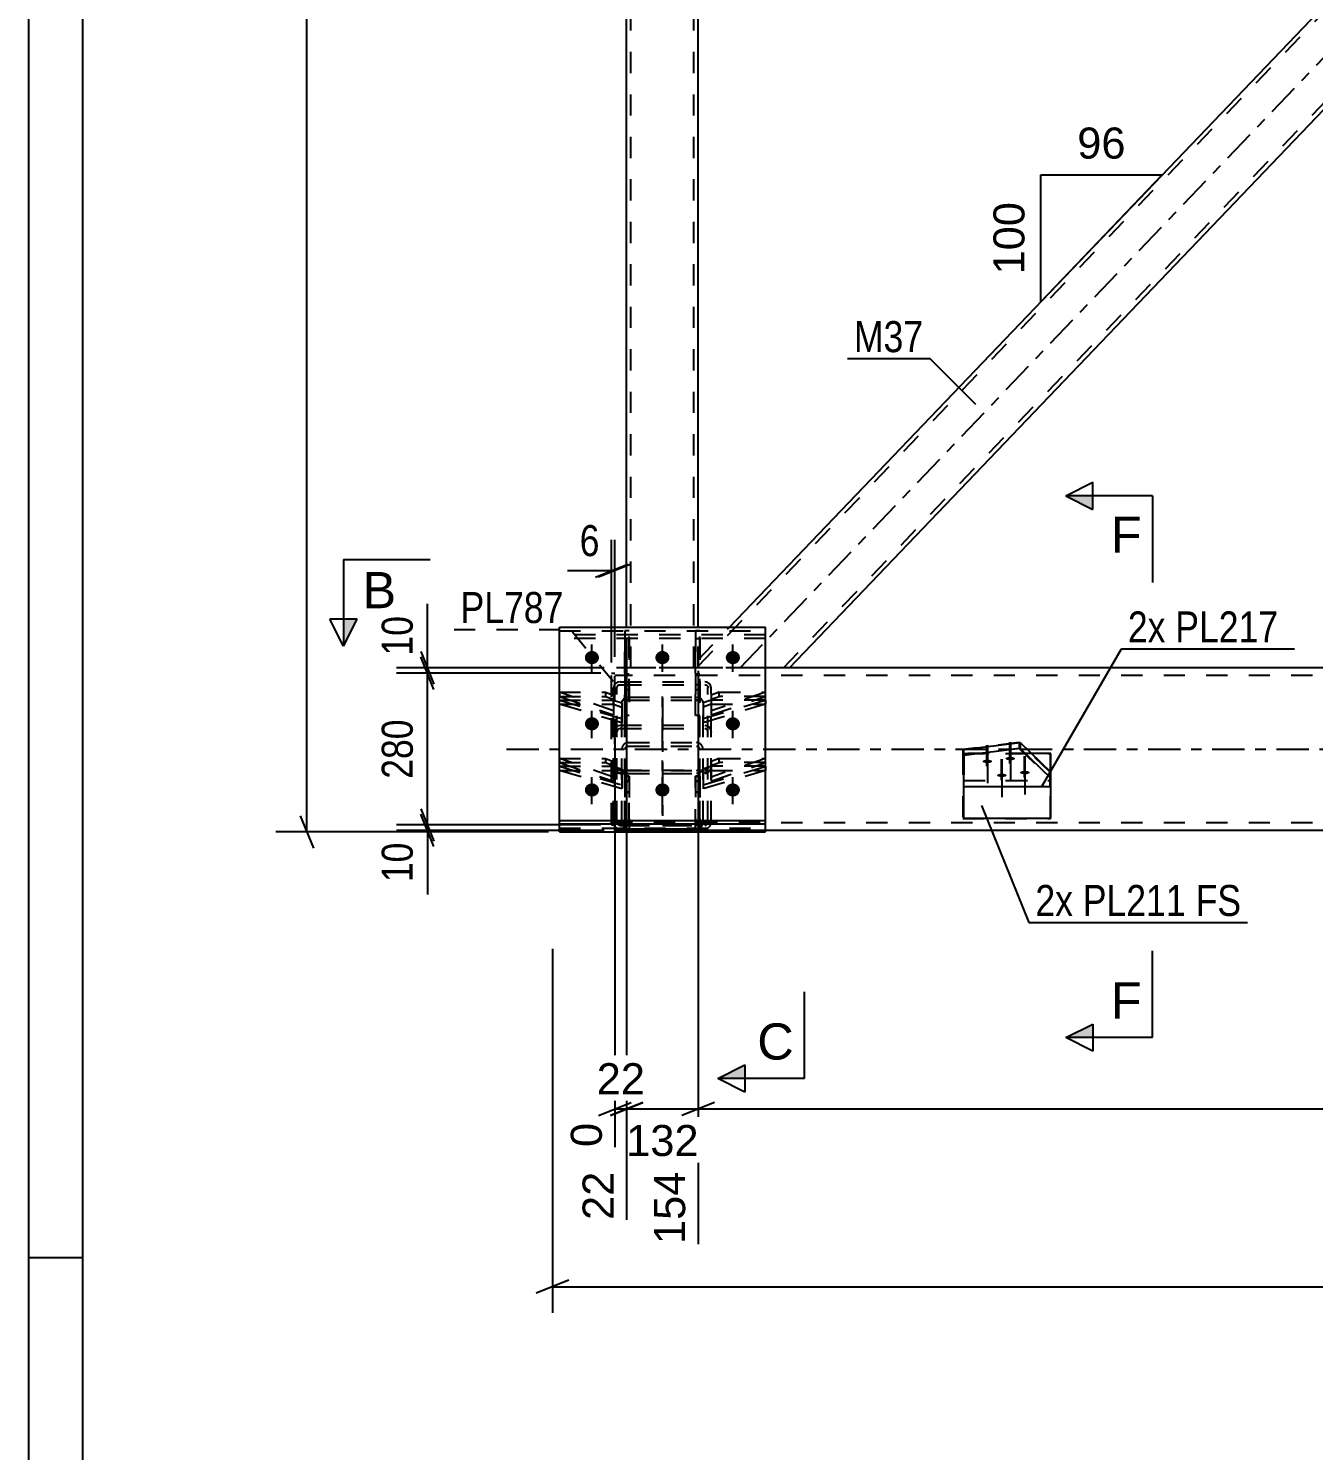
# Model space of a CAD drawing. Header units: millimetres. Extents: x 0 to 841, y 0 to 594.
# Drawn here: x 0 to 118.5, y 131.2 to 262.5 of the extents above; entities that cross this region are included whole.
import ezdxf

# ---------------------------------------------------------------- set-up
doc = ezdxf.new("R2010")
doc.units = ezdxf.units.MM
doc.linetypes.add('DXK_LINE_DOT2', pattern=[3.9198, 1.9599, -1.9599])
doc.linetypes.add('DXK_LINE_DOT3', pattern=[5.9187, 2.979, -0.9799, 0.9799, -0.9799])
doc.styles.add('Arial', font='ARIAL.TTF', dxfattribs={"height": 0.2})
doc.styles.add('Arial Narrow', font='ARIALN.TTF', dxfattribs={"height": 0.2})

# ---------------------------------------------------------------- blocks, each defined once
blk = doc.blocks.new('Unknown-717051872-1130')
at = {"color": 5, "linetype": 'Continuous'}
for p, q in [((0, 594), (0, 0)), ((5, 589), (5, 5)), ((5, 149), (0, 149))]:
    blk.add_line(p, q, dxfattribs=at)
blk = doc.blocks.new('Bolt-717051872-4408 - 4397')
at = {"color": 1, "linetype": 'DXK_LINE_DOT2'}
for p, q in [((88.38, 196.33), (88.38, 192.81)), ((90.5, 196.59), (90.5, 193.06)), ((89.72, 195.04), (89.72, 191.52)), ((91.84, 195.3), (91.84, 191.77))]:
    blk.add_line(p, q, dxfattribs=at)
blk = doc.blocks.new('Bolt-717051872-4409 - 4397')
at = {"linetype": 'Continuous'}
for points in [[(88.46, 194.98), (88.55, 194.98), (88.64, 194.97), (88.72, 194.95), (88.79, 194.93), (88.85, 194.9), (88.88, 194.87), (88.9, 194.84), (88.9, 194.81), (88.88, 194.78), (88.85, 194.75), (88.79, 194.72), (88.72, 194.7), (88.64, 194.69), (88.55, 194.68), (88.46, 194.67), (88.36, 194.68), (88.27, 194.69), (88.19, 194.7), (88.12, 194.72), (88.07, 194.75), (88.03, 194.78), (88.01, 194.81), (88.01, 194.84), (88.03, 194.87), (88.07, 194.9), (88.12, 194.93), (88.19, 194.95), (88.27, 194.97), (88.36, 194.98)], [(90.58, 195.24), (90.67, 195.24), (90.76, 195.23), (90.84, 195.21), (90.91, 195.19), (90.97, 195.16), (91, 195.13), (91.02, 195.1), (91.02, 195.07), (91, 195.04), (90.97, 195.01), (90.91, 194.98), (90.84, 194.96), (90.76, 194.94), (90.67, 194.93), (90.58, 194.93), (90.48, 194.93), (90.39, 194.94), (90.31, 194.96), (90.24, 194.98), (90.19, 195.01), (90.15, 195.04), (90.13, 195.07), (90.13, 195.1), (90.15, 195.13), (90.19, 195.16), (90.24, 195.19), (90.31, 195.21), (90.39, 195.23), (90.48, 195.24)], [(89.79, 193.69), (89.89, 193.69), (89.98, 193.68), (90.06, 193.66), (90.13, 193.64), (90.18, 193.61), (90.22, 193.59), (90.24, 193.55), (90.24, 193.52), (90.22, 193.49), (90.18, 193.46), (90.13, 193.43), (90.06, 193.41), (89.98, 193.4), (89.89, 193.39), (89.79, 193.38), (89.7, 193.39), (89.61, 193.4), (89.53, 193.41), (89.46, 193.43), (89.4, 193.46), (89.37, 193.49), (89.35, 193.52), (89.35, 193.55), (89.37, 193.59), (89.4, 193.61), (89.46, 193.64), (89.53, 193.66), (89.61, 193.68), (89.7, 193.69)], [(91.91, 193.95), (92.01, 193.95), (92.1, 193.94), (92.18, 193.92), (92.25, 193.9), (92.3, 193.87), (92.34, 193.84), (92.36, 193.81), (92.36, 193.78), (92.34, 193.75), (92.3, 193.72), (92.25, 193.69), (92.18, 193.67), (92.1, 193.65), (92.01, 193.64), (91.91, 193.64), (91.82, 193.64), (91.73, 193.65), (91.65, 193.67), (91.58, 193.69), (91.52, 193.72), (91.49, 193.75), (91.47, 193.78), (91.47, 193.81), (91.49, 193.84), (91.52, 193.87), (91.58, 193.9), (91.65, 193.92), (91.73, 193.94), (91.82, 193.95)]]:
    blk.add_hatch(color=1, dxfattribs=at).paths.add_polyline_path(points)
at = {"color": 1, "linetype": 'Continuous'}
for p, q in [((88.46, 196.33), (88.46, 192.81)), ((90.58, 196.59), (90.58, 193.06)), ((89.79, 195.04), (89.79, 191.52)), ((91.91, 195.3), (91.91, 191.77))]:
    blk.add_line(p, q, dxfattribs=at)
blk = doc.blocks.new('Bolt-717051872-4410 - 4397')
at = {"linetype": 'Continuous'}
for points in [[(51.98, 203.79), (51.84, 203.81), (51.72, 203.85), (51.6, 203.91), (51.5, 203.99), (51.42, 204.1), (51.36, 204.21), (51.33, 204.34), (51.33, 204.47), (51.36, 204.59), (51.42, 204.71), (51.5, 204.81), (51.6, 204.9), (51.72, 204.96), (51.84, 205), (51.98, 205.01), (52.11, 205), (52.24, 204.96), (52.36, 204.9), (52.46, 204.81), (52.54, 204.71), (52.6, 204.59), (52.63, 204.47), (52.63, 204.34), (52.6, 204.21), (52.54, 204.1), (52.46, 203.99), (52.36, 203.91), (52.24, 203.85), (52.11, 203.81)], [(58.48, 203.79), (58.34, 203.81), (58.22, 203.85), (58.1, 203.91), (58, 203.99), (57.92, 204.1), (57.86, 204.21), (57.83, 204.34), (57.83, 204.47), (57.86, 204.59), (57.92, 204.71), (58, 204.81), (58.1, 204.9), (58.22, 204.96), (58.34, 205), (58.48, 205.01), (58.61, 205), (58.74, 204.96), (58.86, 204.9), (58.96, 204.81), (59.04, 204.71), (59.1, 204.59), (59.13, 204.47), (59.13, 204.34), (59.1, 204.21), (59.04, 204.1), (58.96, 203.99), (58.86, 203.91), (58.74, 203.85), (58.61, 203.81)], [(64.98, 203.79), (64.84, 203.81), (64.72, 203.85), (64.6, 203.91), (64.5, 203.99), (64.42, 204.1), (64.36, 204.21), (64.33, 204.34), (64.33, 204.47), (64.36, 204.59), (64.42, 204.71), (64.5, 204.81), (64.6, 204.9), (64.72, 204.96), (64.84, 205), (64.98, 205.01), (65.11, 205), (65.24, 204.96), (65.36, 204.9), (65.46, 204.81), (65.54, 204.71), (65.6, 204.59), (65.63, 204.47), (65.63, 204.34), (65.6, 204.21), (65.54, 204.1), (65.46, 203.99), (65.36, 203.91), (65.24, 203.85), (65.11, 203.81)], [(51.98, 197.68), (51.84, 197.7), (51.72, 197.74), (51.6, 197.8), (51.5, 197.89), (51.42, 197.99), (51.36, 198.11), (51.33, 198.23), (51.33, 198.36), (51.36, 198.48), (51.42, 198.6), (51.5, 198.7), (51.6, 198.79), (51.72, 198.85), (51.84, 198.89), (51.98, 198.91), (52.11, 198.89), (52.24, 198.85), (52.36, 198.79), (52.46, 198.7), (52.54, 198.6), (52.6, 198.48), (52.63, 198.36), (52.63, 198.23), (52.6, 198.11), (52.54, 197.99), (52.46, 197.89), (52.36, 197.8), (52.24, 197.74), (52.11, 197.7)], [(64.98, 197.68), (64.84, 197.7), (64.72, 197.74), (64.6, 197.8), (64.5, 197.89), (64.42, 197.99), (64.36, 198.11), (64.33, 198.23), (64.33, 198.36), (64.36, 198.48), (64.42, 198.6), (64.5, 198.7), (64.6, 198.79), (64.72, 198.85), (64.84, 198.89), (64.98, 198.91), (65.11, 198.89), (65.24, 198.85), (65.36, 198.79), (65.46, 198.7), (65.54, 198.6), (65.6, 198.48), (65.63, 198.36), (65.63, 198.23), (65.6, 198.11), (65.54, 197.99), (65.46, 197.89), (65.36, 197.8), (65.24, 197.74), (65.11, 197.7)], [(51.98, 191.58), (51.84, 191.59), (51.72, 191.63), (51.6, 191.69), (51.5, 191.78), (51.42, 191.88), (51.36, 192), (51.33, 192.12), (51.33, 192.25), (51.36, 192.38), (51.42, 192.49), (51.5, 192.6), (51.6, 192.68), (51.72, 192.75), (51.84, 192.78), (51.98, 192.8), (52.11, 192.78), (52.24, 192.75), (52.36, 192.68), (52.46, 192.6), (52.54, 192.49), (52.6, 192.38), (52.63, 192.25), (52.63, 192.12), (52.6, 192), (52.54, 191.88), (52.46, 191.78), (52.36, 191.69), (52.24, 191.63), (52.11, 191.59)], [(58.48, 191.58), (58.34, 191.59), (58.22, 191.63), (58.1, 191.69), (58, 191.78), (57.92, 191.88), (57.86, 192), (57.83, 192.12), (57.83, 192.25), (57.86, 192.38), (57.92, 192.49), (58, 192.6), (58.1, 192.68), (58.22, 192.75), (58.34, 192.78), (58.48, 192.8), (58.61, 192.78), (58.74, 192.75), (58.86, 192.68), (58.96, 192.6), (59.04, 192.49), (59.1, 192.38), (59.13, 192.25), (59.13, 192.12), (59.1, 192), (59.04, 191.88), (58.96, 191.78), (58.86, 191.69), (58.74, 191.63), (58.61, 191.59)], [(64.98, 191.58), (64.84, 191.59), (64.72, 191.63), (64.6, 191.69), (64.5, 191.78), (64.42, 191.88), (64.36, 192), (64.33, 192.12), (64.33, 192.25), (64.36, 192.38), (64.42, 192.49), (64.5, 192.6), (64.6, 192.68), (64.72, 192.75), (64.84, 192.78), (64.98, 192.8), (65.11, 192.78), (65.24, 192.75), (65.36, 192.68), (65.46, 192.6), (65.54, 192.49), (65.6, 192.38), (65.63, 192.25), (65.63, 192.12), (65.6, 192), (65.54, 191.88), (65.46, 191.78), (65.36, 191.69), (65.24, 191.63), (65.11, 191.59)]]:
    blk.add_hatch(color=1, dxfattribs=at).paths.add_polyline_path(points)
at = {"color": 1, "linetype": 'Continuous'}
for p, q in [((51.98, 203.8), (51.98, 205.6)), ((58.48, 203.8), (58.48, 205.6)), ((64.98, 203.8), (64.98, 205.6)), ((51.98, 197.7), (51.98, 199.49)), ((64.98, 197.7), (64.98, 199.49)), ((51.98, 191.59), (51.98, 193.38)), ((58.48, 191.59), (58.48, 193.38)), ((64.98, 191.59), (64.98, 193.38))]:
    blk.add_line(p, q, dxfattribs=at)
blk = doc.blocks.new('Bolt-717051872-4411 - 4397')
at = {"color": 1, "linetype": 'DXK_LINE_DOT2'}
for p, q in [((51.98, 203.09), (51.98, 204.88)), ((58.48, 203.09), (58.48, 204.88)), ((64.98, 203.09), (64.98, 204.88)), ((51.98, 196.98), (51.98, 198.77)), ((64.98, 196.98), (64.98, 198.77)), ((51.98, 190.87), (51.98, 192.67)), ((58.48, 190.87), (58.48, 192.67)), ((64.98, 190.87), (64.98, 192.67))]:
    blk.add_line(p, q, dxfattribs=at)
blk = doc.blocks.new('Part-717051872-4413 - 4397')
at = {"color": 7, "linetype": 'DXK_LINE_DOT2'}
for p, q in [((91.4, 196.57), (86.21, 195.93)), ((91.4, 196.01), (86.21, 195.37)), ((86.21, 195.93), (86.21, 192.5)), ((94.24, 193.83), (91.4, 196.57)), ((91.4, 196.57), (91.4, 196.01)), ((91.4, 196.01), (94.24, 193.27)), ((86.21, 193.06), (94.24, 193.06)), ((94.24, 192.5), (94.24, 193.83)), ((86.21, 192.5), (94.24, 192.5))]:
    blk.add_line(p, q, dxfattribs=at)
blk = doc.blocks.new('Part-717051872-4414 - 4397')
at = {"color": 2, "linetype": 'Continuous'}
for p, q in [((86.29, 195.93), (91.47, 196.57)), ((91.47, 196.01), (86.29, 195.37)), ((86.29, 192.5), (86.29, 195.93)), ((91.47, 196.57), (94.32, 193.83)), ((91.47, 196.57), (91.47, 196.01)), ((91.47, 196.01), (94.32, 193.27)), ((94.32, 192.5), (94.32, 193.83)), ((86.29, 192.5), (94.32, 192.5))]:
    blk.add_line(p, q, dxfattribs=at)
at = {"color": 7, "linetype": 'DXK_LINE_DOT2'}
blk.add_line((86.29, 193.06), (94.32, 193.06), dxfattribs=at)
blk = doc.blocks.new('Part-717051872-4419 - 4397')
at = {"color": 7, "linetype": 'DXK_LINE_DOT2'}
for p, q in [((53.8, 202.96), (54.1, 202.96)), ((53.8, 189.03), (53.8, 202.96)), ((54.1, 188.96), (54.1, 202.96)), ((54.04, 188.96), (54.1, 188.96))]:
    blk.add_line(p, q, dxfattribs=at)
at = {"color": 2, "linetype": 'Continuous'}
for q in [(53.8, 189.03), (54.04, 188.96)]:
    blk.add_line((53.8, 188.96), q, dxfattribs=at)
blk = doc.blocks.new('Part-717051872-4422 - 4397')
at = {"color": 7, "linetype": 'DXK_LINE_DOT2'}
for p, q in [((86.21, 195.55), (86.21, 189.55)), ((86.21, 195.55), (94.24, 195.55)), ((94.24, 195.55), (94.24, 189.55)), ((86.21, 189.55), (94.24, 189.55))]:
    blk.add_line(p, q, dxfattribs=at)
blk = doc.blocks.new('Part-717051872-4425 - 4397')
at = {"color": 7, "linetype": 'DXK_LINE_DOT2'}
for p, q in [((92.54, 195.55), (86.29, 195.55)), ((86.29, 195.55), (86.29, 192.5)), ((94.32, 192.5), (94.32, 193.83))]:
    blk.add_line(p, q, dxfattribs=at)
at = {"color": 2, "linetype": 'Continuous'}
for p, q in [((94.32, 195.55), (92.54, 195.55)), ((94.32, 193.83), (94.32, 195.55)), ((86.29, 189.55), (86.29, 192.5)), ((94.32, 189.55), (94.32, 192.5)), ((94.32, 189.55), (86.29, 189.55))]:
    blk.add_line(p, q, dxfattribs=at)
blk = doc.blocks.new('Part-717051872-4426 - 4397')
at = {"color": 2, "linetype": 'Continuous'}
for p, q in [((48.98, 207.22), (67.98, 207.22)), ((48.98, 189.03), (48.98, 207.22)), ((67.98, 189.37), (67.98, 207.22)), ((48.98, 189.37), (67.98, 189.37)), ((67.98, 189.03), (48.98, 189.03)), ((67.98, 189.03), (67.98, 189.37))]:
    blk.add_line(p, q, dxfattribs=at)
at = {"color": 7, "linetype": 'DXK_LINE_DOT2'}
blk.add_line((48.98, 206.88), (67.98, 206.88), dxfattribs=at)
blk = doc.blocks.new('Part-717051872-4429 - 4397')
at = {"color": 7, "linetype": 'DXK_LINE_DOT2'}
for p, q in [((67.98, 206.5), (48.98, 206.5)), ((48.98, 189.03), (48.98, 206.5)), ((67.98, 206.16), (48.98, 206.16)), ((67.98, 188.46), (67.98, 206.5)), ((48.98, 188.65), (67.98, 188.65))]:
    blk.add_line(p, q, dxfattribs=at)
at = {"color": 2, "linetype": 'Continuous'}
for p, q in [((48.98, 188.31), (48.98, 189.03)), ((48.98, 188.31), (67.98, 188.31)), ((67.98, 188.31), (67.98, 188.46))]:
    blk.add_line(p, q, dxfattribs=at)
blk = doc.blocks.new('Part-717051872-4430 - 4397')
at = {"color": 7, "linetype": 'DXK_LINE_DOT2'}
for p, q in [((54.35, 202.14), (54.16, 202.02)), ((54.58, 202.18), (54.35, 202.14)), ((54.58, 202.18), (62.38, 202.18)), ((62.61, 202.14), (62.38, 202.18)), ((62.8, 202.02), (62.61, 202.14)), ((54.03, 201.83), (53.98, 201.62)), ((53.98, 189.23), (53.98, 201.62)), ((54.16, 202.02), (54.03, 201.83)), ((54.28, 201.62), (54.3, 201.73)), ((54.28, 189.23), (54.28, 201.62)), ((54.3, 201.73), (54.37, 201.82)), ((54.37, 201.82), (54.46, 201.88)), ((54.46, 201.88), (54.58, 201.9)), ((54.58, 201.9), (62.38, 201.9)), ((62.38, 201.9), (62.49, 201.88)), ((62.49, 201.88), (62.59, 201.82)), ((62.59, 201.82), (62.66, 201.73)), ((62.66, 201.73), (62.68, 201.62)), ((62.68, 189.23), (62.68, 201.62)), ((62.93, 201.83), (62.8, 202.02)), ((62.98, 201.62), (62.93, 201.83)), ((62.98, 189.23), (62.98, 201.62)), ((54.35, 198.12), (54.58, 198.17)), ((54.58, 198.17), (62.38, 198.17)), ((62.38, 198.17), (62.61, 198.12)), ((53.98, 197.53), (54.03, 197.78)), ((54.3, 197.66), (54.28, 197.53)), ((54.37, 197.76), (54.3, 197.66)), ((54.46, 197.83), (54.37, 197.76)), ((54.58, 197.85), (54.46, 197.83)), ((54.58, 197.85), (62.38, 197.85)), ((62.49, 197.83), (62.38, 197.85)), ((62.59, 197.76), (62.49, 197.83)), ((62.66, 197.66), (62.59, 197.76)), ((62.68, 197.53), (62.66, 197.66)), ((62.93, 197.78), (62.98, 197.53)), ((53.98, 194.29), (54.03, 194.07)), ((54.3, 194.18), (54.28, 194.29)), ((62.68, 194.29), (62.66, 194.18)), ((62.93, 194.07), (62.98, 194.29)), ((54.03, 194.07), (54.16, 193.89)), ((54.16, 193.89), (54.35, 193.77)), ((54.37, 194.09), (54.3, 194.18)), ((54.35, 193.77), (54.58, 193.72)), ((54.46, 194.03), (54.37, 194.09)), ((54.58, 194.01), (54.46, 194.03)), ((54.58, 194.01), (62.38, 194.01)), ((54.58, 193.72), (62.38, 193.72)), ((62.49, 194.03), (62.38, 194.01)), ((62.38, 193.72), (62.61, 193.77)), ((62.59, 194.09), (62.49, 194.03)), ((62.66, 194.18), (62.59, 194.09)), ((62.61, 193.77), (62.8, 193.89)), ((62.8, 193.89), (62.93, 194.07)), ((54.02, 189.03), (53.98, 189.23)), ((54.28, 189.23), (54.3, 189.11)), ((54.3, 189.11), (54.37, 189.01)), ((54.37, 189.01), (54.46, 188.94)), ((62.49, 188.94), (62.59, 189.01)), ((62.59, 189.01), (62.66, 189.11)), ((62.66, 189.11), (62.68, 189.23)), ((62.98, 189.23), (62.94, 189.03)), ((54.46, 188.94), (54.58, 188.91)), ((54.58, 188.91), (62.38, 188.91)), ((62.38, 188.91), (62.49, 188.94))]:
    blk.add_line(p, q, dxfattribs=at)
at = {"color": 7, "linetype": 'DXK_LINE_DOT3'}
blk.add_line((58.48, 189.96), (58.48, 201.37), dxfattribs=at)
at = {"color": 2, "linetype": 'Continuous'}
for p, q in [((54.03, 188.99), (54.02, 189.03)), ((62.94, 189.03), (62.93, 188.99)), ((54.58, 188.59), (54.35, 188.64)), ((54.58, 188.59), (62.38, 188.59)), ((62.61, 188.64), (62.38, 188.59))]:
    blk.add_line(p, q, dxfattribs=at)
at = {"color": 7, "linetype": 'DXK_LINE_DOT2'}
for centre, start, end in [((54.61, 197.56), 114.32, 159.2417), ((62.35, 197.56), 20.7583, 65.68)]:
    blk.add_arc(centre, 0.621, start, end, dxfattribs=at)
at = {"color": 2, "linetype": 'Continuous'}
for centre, start, end in [((54.61, 189.21), 200.7583, 245.68), ((62.35, 189.21), 294.32, 339.2417)]:
    blk.add_arc(centre, 0.621, start, end, dxfattribs=at)
blk = doc.blocks.new('Part-717051872-4450 - 4397')
at = {"color": 7, "linetype": 'DXK_LINE_DOT2'}
for p, q in [((54.73, 200.19), (54.78, 200.41)), ((54.73, 189.22), (54.73, 200.19)), ((54.78, 200.41), (54.91, 200.59)), ((54.91, 200.59), (55.1, 200.72)), ((55.05, 200.3), (55.03, 200.19)), ((55.03, 189.22), (55.03, 200.19)), ((55.12, 200.39), (55.05, 200.3)), ((55.1, 200.72), (55.33, 200.76)), ((55.21, 200.46), (55.12, 200.39)), ((55.33, 200.48), (55.21, 200.46)), ((55.33, 200.76), (61.63, 200.76)), ((55.33, 200.48), (61.63, 200.48)), ((61.63, 200.76), (61.86, 200.72)), ((61.74, 200.46), (61.63, 200.48)), ((61.84, 200.39), (61.74, 200.46)), ((61.91, 200.3), (61.84, 200.39)), ((61.86, 200.72), (62.05, 200.59)), ((61.93, 200.19), (61.91, 200.3)), ((61.93, 189.22), (61.93, 200.19)), ((62.05, 200.59), (62.18, 200.41)), ((62.18, 200.41), (62.23, 200.19)), ((62.23, 189.22), (62.23, 200.19)), ((54.78, 196.17), (54.73, 195.92)), ((55.03, 195.92), (55.05, 196.05)), ((55.05, 196.05), (55.12, 196.15)), ((55.33, 196.56), (55.1, 196.51)), ((55.12, 196.15), (55.21, 196.22)), ((55.21, 196.22), (55.33, 196.24)), ((55.33, 196.56), (61.63, 196.56)), ((55.33, 196.24), (61.63, 196.24)), ((61.86, 196.51), (61.63, 196.56)), ((61.63, 196.24), (61.74, 196.22)), ((61.74, 196.22), (61.84, 196.15)), ((61.84, 196.15), (61.91, 196.05)), ((61.91, 196.05), (61.93, 195.92)), ((62.23, 195.92), (62.18, 196.17)), ((54.78, 194.06), (54.73, 194.27)), ((55.03, 194.27), (55.05, 194.17)), ((61.91, 194.17), (61.93, 194.27)), ((62.23, 194.27), (62.18, 194.06)), ((54.91, 193.88), (54.78, 194.06)), ((55.1, 193.75), (54.91, 193.88)), ((55.05, 194.17), (55.12, 194.08)), ((55.33, 193.71), (55.1, 193.75)), ((55.12, 194.08), (55.21, 194.01)), ((55.21, 194.01), (55.33, 193.99)), ((55.33, 193.99), (61.63, 193.99)), ((55.33, 193.71), (61.63, 193.71)), ((61.63, 193.99), (61.74, 194.01)), ((61.86, 193.75), (61.63, 193.71)), ((61.74, 194.01), (61.84, 194.08)), ((61.84, 194.08), (61.91, 194.17)), ((62.05, 193.88), (61.86, 193.75)), ((62.18, 194.06), (62.05, 193.88)), ((54.73, 189.22), (54.78, 188.97)), ((55.05, 189.1), (55.03, 189.22)), ((55.12, 188.99), (55.05, 189.1)), ((55.21, 188.92), (55.12, 188.99)), ((61.84, 188.99), (61.74, 188.92)), ((61.91, 189.1), (61.84, 188.99)), ((61.93, 189.22), (61.91, 189.1)), ((62.18, 188.97), (62.23, 189.22)), ((55.1, 188.63), (55.33, 188.58)), ((55.33, 188.9), (55.21, 188.92)), ((55.33, 188.9), (61.63, 188.9)), ((55.33, 188.58), (61.63, 188.58)), ((61.74, 188.92), (61.63, 188.9)), ((61.63, 188.58), (61.86, 188.63))]:
    blk.add_line(p, q, dxfattribs=at)
at = {"color": 7, "linetype": 'DXK_LINE_DOT3'}
blk.add_line((58.48, 200.65), (58.48, 189.15), dxfattribs=at)
at = {"color": 7, "linetype": 'DXK_LINE_DOT2'}
for centre, start, end in [((55.36, 195.95), 114.32, 159.2417), ((61.6, 195.95), 20.7583, 65.68), ((55.36, 189.19), 200.7583, 245.68), ((61.6, 189.19), 294.32, 339.2417)]:
    blk.add_arc(centre, 0.621, start, end, dxfattribs=at)
blk = doc.blocks.new('Part-717051872-4451 - 4397')
at = {"color": 7, "linetype": 'DXK_LINE_DOT2'}
for p, q in [((54.1, 188.57), (54.1, 203.46)), ((67.98, 203.46), (54.1, 203.46)), ((224.28, 202.76), (54.1, 202.76)), ((224.28, 189.16), (54.1, 189.16))]:
    blk.add_line(p, q, dxfattribs=at)
at = {"color": 2, "linetype": 'Continuous'}
for p, q in [((224.28, 203.46), (67.98, 203.46)), ((54.1, 188.46), (54.1, 188.86)), ((224.28, 188.46), (54.1, 188.46))]:
    blk.add_line(p, q, dxfattribs=at)
at = {"color": 7, "linetype": 'DXK_LINE_DOT3'}
blk.add_line((44.1, 195.96), (224.28, 195.96), dxfattribs=at)
blk = doc.blocks.new('Part-717051872-4453 - 4397')
at = {"color": 7, "linetype": 'DXK_LINE_DOT2'}
for p, q in [((48.98, 193.99), (48.98, 194.37)), ((48.98, 194.37), (54.73, 192.66)), ((48.98, 194.37), (53.98, 194.37)), ((53.98, 193.99), (53.98, 194.37)), ((53.98, 194.37), (54.73, 194.11)), ((54.73, 192.28), (48.98, 193.99)), ((48.98, 193.99), (53.98, 193.99)), ((53.98, 193.99), (54.73, 193.74)), ((54.73, 194.11), (54.73, 192.28))]:
    blk.add_line(p, q, dxfattribs=at)
blk = doc.blocks.new('Part-717051872-4454 - 4397')
at = {"color": 7, "linetype": 'DXK_LINE_DOT2'}
for p, q in [((53.98, 199.49), (48.98, 201.2)), ((48.98, 201.2), (53.23, 201.2)), ((48.98, 201.2), (48.98, 200.82)), ((48.98, 200.82), (53.98, 199.11)), ((48.98, 200.82), (53.23, 200.82)), ((53.23, 201.2), (53.98, 200.94)), ((53.23, 201.2), (53.23, 200.82)), ((53.23, 200.82), (53.98, 200.56)), ((53.98, 200.94), (53.98, 199.11))]:
    blk.add_line(p, q, dxfattribs=at)
blk = doc.blocks.new('Part-717051872-4455 - 4397')
at = {"color": 7, "linetype": 'DXK_LINE_DOT2'}
for p, q in [((63.73, 201.2), (62.98, 200.94)), ((67.98, 201.2), (62.98, 199.49)), ((62.98, 200.94), (62.98, 199.11)), ((62.98, 200.56), (63.73, 200.82)), ((62.98, 199.11), (67.98, 200.82)), ((63.73, 200.82), (63.73, 201.2)), ((63.73, 201.2), (67.98, 201.2)), ((67.98, 200.82), (63.73, 200.82)), ((67.98, 200.82), (67.98, 201.2))]:
    blk.add_line(p, q, dxfattribs=at)
blk = doc.blocks.new('Part-717051872-4456 - 4397')
at = {"color": 7, "linetype": 'DXK_LINE_DOT2'}
for p, q in [((55.03, 199.05), (55.03, 206.16)), ((55.43, 206.16), (55.03, 206.16)), ((55.43, 206.16), (55.43, 199.05)), ((55.03, 201.46), (55.43, 201.46)), ((55.03, 200.5), (55.43, 200.5)), ((55.43, 199.05), (55.03, 199.05))]:
    blk.add_line(p, q, dxfattribs=at)
blk = doc.blocks.new('Part-717051872-4457 - 4397')
at = {"color": 7, "linetype": 'DXK_LINE_DOT2'}
for p, q in [((61.53, 199.05), (61.53, 206.16)), ((61.53, 206.16), (61.93, 206.16)), ((61.93, 206.16), (61.93, 199.05)), ((61.53, 201.46), (61.93, 201.46)), ((61.53, 200.5), (61.93, 200.5)), ((61.93, 199.05), (61.53, 199.05))]:
    blk.add_line(p, q, dxfattribs=at)
blk = doc.blocks.new('Part-717051872-4458 - 4397')
at = {"color": 7, "linetype": 'DXK_LINE_DOT2'}
for p, q in [((55.03, 188.46), (55.03, 193.45)), ((55.03, 193.45), (55.43, 193.45)), ((55.03, 193.01), (55.43, 193.01)), ((55.43, 193.45), (55.43, 188.46)), ((55.03, 192), (55.43, 192))]:
    blk.add_line(p, q, dxfattribs=at)
at = {"color": 2, "linetype": 'Continuous'}
for p, q in [((55.03, 188.31), (55.03, 188.46)), ((55.03, 188.31), (55.43, 188.31)), ((55.43, 188.31), (55.43, 188.46))]:
    blk.add_line(p, q, dxfattribs=at)
blk = doc.blocks.new('Part-717051872-4459 - 4397')
at = {"color": 7, "linetype": 'DXK_LINE_DOT2'}
for p, q in [((61.53, 188.46), (61.53, 193.45)), ((61.53, 193.45), (61.93, 193.45)), ((61.53, 193.01), (61.93, 193.01)), ((61.93, 193.45), (61.93, 188.46)), ((61.53, 192), (61.93, 192))]:
    blk.add_line(p, q, dxfattribs=at)
at = {"color": 2, "linetype": 'Continuous'}
for p, q in [((61.53, 188.31), (61.53, 188.46)), ((61.53, 188.31), (61.93, 188.31)), ((61.93, 188.31), (61.93, 188.46))]:
    blk.add_line(p, q, dxfattribs=at)
blk = doc.blocks.new('Part-717051872-4468 - 4397')
at = {"color": 7, "linetype": 'DXK_LINE_DOT2'}
for p, q in [((62.98, 194.37), (62.23, 194.11)), ((62.23, 192.66), (67.98, 194.37)), ((67.98, 194.37), (62.98, 194.37)), ((62.98, 194.37), (62.98, 193.99)), ((67.98, 194.37), (67.98, 193.99)), ((62.23, 194.11), (62.23, 192.28)), ((62.98, 193.99), (62.23, 193.74)), ((67.98, 193.99), (62.23, 192.28)), ((62.98, 193.99), (67.98, 193.99))]:
    blk.add_line(p, q, dxfattribs=at)
blk = doc.blocks.new('Part-717051872-4538 - 4397')
at = {"color": 7, "linetype": 'DXK_LINE_DOT2'}
for p, q in [((61.78, 203.61), (199.8, 347.96)), ((69.66, 203.46), (207.68, 347.81)), ((61.78, 204.19), (64.68, 207.22)), ((61.78, 203.85), (61.77, 203.46)), ((70.22, 203.46), (61.77, 203.46)), ((61.78, 204.19), (61.78, 203.85)), ((61.78, 203.46), (61.78, 203.61))]:
    blk.add_line(p, q, dxfattribs=at)
at = {"color": 7, "linetype": 'DXK_LINE_DOT3'}
blk.add_line((65.65, 203.46), (203.81, 347.96), dxfattribs=at)
at = {"color": 2, "linetype": 'Continuous'}
for p, q in [((64.68, 207.22), (130.16, 275.71)), ((70.22, 203.46), (134.73, 270.94))]:
    blk.add_line(p, q, dxfattribs=at)
blk = doc.blocks.new('Part-717051872-4545 - 4397')
at = {"color": 7, "linetype": 'DXK_LINE_DOT2'}
for p, q in [((61.93, 193.47), (61.53, 193.47)), ((61.53, 193.47), (61.53, 189.03)), ((61.53, 193.02), (61.93, 193.02)), ((61.93, 189.03), (61.93, 193.47)), ((61.53, 192.01), (61.93, 192.01))]:
    blk.add_line(p, q, dxfattribs=at)
at = {"color": 2, "linetype": 'Continuous'}
blk.add_line((61.93, 189.03), (61.53, 189.03), dxfattribs=at)
blk = doc.blocks.new('Part-717051872-4546 - 4397')
at = {"color": 7, "linetype": 'DXK_LINE_DOT2'}
for p, q in [((55.43, 193.47), (55.03, 193.47)), ((55.03, 193.47), (55.03, 189.03)), ((55.03, 193.02), (55.43, 193.02)), ((55.43, 189.03), (55.43, 193.47)), ((55.03, 192.01), (55.43, 192.01))]:
    blk.add_line(p, q, dxfattribs=at)
at = {"color": 2, "linetype": 'Continuous'}
blk.add_line((55.43, 189.03), (55.03, 189.03), dxfattribs=at)
blk = doc.blocks.new('Part-717051872-4547 - 4397')
at = {"color": 7, "linetype": 'DXK_LINE_DOT2'}
for p, q in [((61.53, 206.88), (61.53, 200.47)), ((61.93, 206.88), (61.53, 206.88)), ((61.93, 200.47), (61.93, 206.88)), ((61.53, 202.89), (61.93, 202.89)), ((61.53, 201.93), (61.93, 201.93)), ((61.53, 200.47), (61.93, 200.47))]:
    blk.add_line(p, q, dxfattribs=at)
blk = doc.blocks.new('Part-717051872-4548 - 4397')
at = {"color": 7, "linetype": 'DXK_LINE_DOT2'}
for p, q in [((55.03, 206.88), (55.03, 200.47)), ((55.43, 206.88), (55.03, 206.88)), ((55.43, 200.47), (55.43, 206.88)), ((55.03, 202.89), (55.43, 202.89)), ((55.03, 201.93), (55.43, 201.93)), ((55.03, 200.47), (55.43, 200.47))]:
    blk.add_line(p, q, dxfattribs=at)
blk = doc.blocks.new('Part-717051872-4549 - 4397')
at = {"color": 7, "linetype": 'DXK_LINE_DOT2'}
for p, q in [((62.98, 200.48), (62.23, 200.22)), ((62.23, 198.77), (67.98, 200.48)), ((62.23, 200.22), (62.23, 198.39)), ((62.98, 200.1), (62.23, 199.84)), ((67.98, 200.1), (62.23, 198.39)), ((67.98, 200.48), (62.98, 200.48)), ((62.98, 200.48), (62.98, 200.1)), ((62.98, 200.1), (67.98, 200.1)), ((67.98, 200.48), (67.98, 200.1))]:
    blk.add_line(p, q, dxfattribs=at)
blk = doc.blocks.new('Part-717051872-4550 - 4397')
at = {"color": 7, "linetype": 'DXK_LINE_DOT2'}
for p, q in [((48.98, 200.1), (48.98, 200.48)), ((48.98, 200.48), (54.73, 198.77)), ((48.98, 200.48), (53.98, 200.48)), ((54.73, 198.39), (48.98, 200.1)), ((48.98, 200.1), (53.98, 200.1)), ((53.98, 200.1), (53.98, 200.48)), ((53.98, 200.48), (54.73, 200.22)), ((53.98, 200.1), (54.73, 199.84)), ((54.73, 200.22), (54.73, 198.39))]:
    blk.add_line(p, q, dxfattribs=at)
blk = doc.blocks.new('Part-717051872-4551 - 4397')
at = {"color": 7, "linetype": 'DXK_LINE_DOT2'}
for p, q in [((53.98, 193.38), (48.98, 195.09)), ((48.98, 195.09), (53.23, 195.09)), ((48.98, 195.09), (48.98, 194.71)), ((48.98, 194.71), (53.98, 193)), ((48.98, 194.71), (53.23, 194.71)), ((53.23, 195.09), (53.98, 194.83)), ((53.23, 195.09), (53.23, 194.71)), ((53.23, 194.71), (53.98, 194.45)), ((53.98, 194.83), (53.98, 193))]:
    blk.add_line(p, q, dxfattribs=at)
blk = doc.blocks.new('Part-717051872-4552 - 4397')
at = {"color": 7, "linetype": 'DXK_LINE_DOT2'}
for p, q in [((63.73, 195.09), (62.98, 194.83)), ((67.98, 195.09), (62.98, 193.38)), ((62.98, 194.83), (62.98, 193)), ((62.98, 194.45), (63.73, 194.71)), ((62.98, 193), (67.98, 194.71)), ((63.73, 194.71), (63.73, 195.09)), ((63.73, 195.09), (67.98, 195.09)), ((67.98, 194.71), (63.73, 194.71)), ((67.98, 194.71), (67.98, 195.09))]:
    blk.add_line(p, q, dxfattribs=at)
blk = doc.blocks.new('Part-717051872-4570 - 4397')
at = {"color": 2, "linetype": 'Continuous'}
for p, q in [((55.18, 207.22), (55.18, 347.96)), ((61.78, 207.22), (61.78, 347.23))]:
    blk.add_line(p, q, dxfattribs=at)
at = {"color": 7, "linetype": 'DXK_LINE_DOT2'}
for p, q in [((61.78, 347.96), (55.18, 347.96)), ((55.58, 203.46), (55.58, 347.96)), ((61.38, 203.46), (61.38, 347.96)), ((61.78, 347.23), (61.78, 347.96)), ((55.18, 203.46), (55.18, 207.22)), ((61.78, 203.46), (61.78, 207.22)), ((61.78, 203.46), (55.18, 203.46))]:
    blk.add_line(p, q, dxfattribs=at)
blk = doc.blocks.new('StraightDimension-717051872-4609 - 4397')
at = {"color": 7, "linetype": 'Continuous'}
for p, q in [((36.2, 190.46), (37.4, 187.46)), ((37.4, 186.96), (36.2, 189.96)), ((52.8, 188.96), (33.95, 188.96)), ((53.1, 188.46), (33.95, 188.46)), ((36.8, 188.46), (36.8, 188.96)), ((36.8, 188.46), (36.8, 182.55)), ((36.8, 188.46), (36.8, 182.55))]:
    blk.add_line(p, q, dxfattribs=at)
at = {"color": 0}
blk.add_wipeout([(36.05, 187.94), (31.85, 187.94), (31.85, 183.08), (36.05, 183.08)], dxfattribs=at)
at = {"color": 3, "style": 'Arial Narrow'}
blk.add_text('10', height=2.863, rotation=90.0002, dxfattribs=at).set_placement((35.45, 183.68))
blk = doc.blocks.new('StraightDimension-717051872-4619 - 4397')
at = {"color": 7, "linetype": 'Continuous'}
for p, q in [((37.4, 201.46), (36.2, 204.46)), ((52.8, 202.96), (33.95, 202.96)), ((36.8, 188.96), (36.8, 202.96)), ((36.2, 190.46), (37.4, 187.46)), ((52.8, 188.96), (33.95, 188.96))]:
    blk.add_line(p, q, dxfattribs=at)
at = {"color": 0}
blk.add_wipeout([(36.05, 199.3), (31.85, 199.3), (31.85, 192.62), (36.05, 192.62)], dxfattribs=at)
at = {"color": 3, "style": 'Arial Narrow'}
blk.add_text('280', height=2.863, rotation=90.0002, dxfattribs=at).set_placement((35.45, 193.22))
blk = doc.blocks.new('StraightDimension-717051872-4629 - 4397')
at = {"color": 7, "linetype": 'Continuous'}
for p, q in [((36.8, 203.46), (36.8, 209.37)), ((36.8, 203.46), (36.8, 209.37)), ((36.2, 204.96), (37.4, 201.96)), ((53.1, 203.46), (33.95, 203.46)), ((37.4, 201.46), (36.2, 204.46)), ((36.8, 202.96), (36.8, 203.46)), ((52.8, 202.96), (33.95, 202.96))]:
    blk.add_line(p, q, dxfattribs=at)
at = {"color": 0}
blk.add_wipeout([(36.05, 208.84), (31.85, 208.84), (31.85, 203.99), (36.05, 203.99)], dxfattribs=at)
at = {"color": 3, "style": 'Arial Narrow'}
blk.add_text('10', height=2.863, rotation=90.0002, dxfattribs=at).set_placement((35.45, 204.59))
blk = doc.blocks.new('StraightDimension-717051872-4696 - 4397')
at = {"color": 7, "linetype": 'Continuous'}
for p, q in [((53.8, 203.96), (53.8, 215.27)), ((54.1, 204.46), (54.1, 215.27)), ((52.3, 211.82), (55.3, 213.02)), ((55.6, 213.02), (52.6, 211.82)), ((53.8, 212.42), (49.73, 212.42)), ((53.8, 212.42), (49.73, 212.42)), ((53.8, 212.42), (54.1, 212.42))]:
    blk.add_line(p, q, dxfattribs=at)
at = {"color": 0}
blk.add_wipeout([(53.28, 213.17), (53.28, 217.37), (50.25, 217.37), (50.25, 213.17)], dxfattribs=at)
at = {"color": 3, "style": 'Arial Narrow'}
blk.add_text('6', height=2.86, dxfattribs=at).set_placement((50.85, 213.77))
blk = doc.blocks.new('StraightDimension-717051872-4761 - 4397')
at = {"color": 7, "linetype": 'Continuous'}
for p, q in [((26.28, 393.69), (25.08, 396.69)), ((57.48, 395.19), (22.83, 395.19)), ((25.68, 188.31), (25.68, 395.19)), ((25.08, 189.81), (26.28, 186.81)), ((47.98, 188.31), (22.83, 188.31))]:
    blk.add_line(p, q, dxfattribs=at)
at = {"color": 0}
blk.add_wipeout([(24.93, 296.8), (20.73, 296.8), (20.73, 286.7), (24.93, 286.7)], dxfattribs=at)
at = {"color": 3, "style": 'Arial'}
blk.add_text('4138', height=2.865, rotation=90.0002, dxfattribs=at).set_placement((24.33, 287.3))
blk = doc.blocks.new('AngleDimension-717051872-4785 - 4397')
at = {"color": 7, "linetype": 'Continuous'}
for p, q in [((93.38, 248.95), (104.57, 248.95)), ((93.38, 237.24), (104.57, 248.95)), ((93.38, 237.24), (93.38, 248.95)), ((100.67, 244.87), (104.57, 248.95))]:
    blk.add_line(p, q, dxfattribs=at)
at = {"color": 0}
for points in [[(101.8, 249.85), (101.8, 254.05), (96.15, 254.05), (96.15, 249.85)], [(92.48, 247.03), (88.28, 247.03), (88.28, 239.16), (92.48, 239.16)]]:
    blk.add_wipeout(points, dxfattribs=at)
at = {"color": 3, "style": 'Arial'}
blk.add_text('96', height=2.865, dxfattribs=at).set_placement((96.75, 250.45))
blk.add_text('100', height=2.865, rotation=90.0002, dxfattribs=at).set_placement((91.88, 239.76))
blk = doc.blocks.new('StraightDimension-717051872-4996 - 4397')
at = {"color": 7, "linetype": 'Continuous'}
for p, q in [((48.35, 177.54), (48.35, 143.95)), ((49.85, 146.95), (46.85, 145.75)), ((48.35, 146.35), (241.63, 146.35))]:
    blk.add_line(p, q, dxfattribs=at)
blk = doc.blocks.new('StraightDimension-717051872-14175 - 4397')
at = {"color": 7, "linetype": 'Continuous'}
for p, q in [((61.78, 203.19), (61.78, 150.29)), ((63.28, 163.36), (60.28, 162.16)), ((61.78, 162.76), (199.24, 162.76))]:
    blk.add_line(p, q, dxfattribs=at)
blk = doc.blocks.new('StraightDimension-717051872-14176 - 4397')
at = {"color": 7, "linetype": 'Continuous'}
for p, q in [((55.18, 206.22), (55.18, 152.51)), ((61.78, 203.19), (61.78, 150.29)), ((53.68, 162.16), (56.68, 163.36)), ((55.18, 162.76), (61.78, 162.76)), ((63.28, 163.36), (60.28, 162.16))]:
    blk.add_line(p, q, dxfattribs=at)
at = {"color": 0}
blk.add_wipeout([(62.41, 157.81), (62.41, 162.01), (54.54, 162.01), (54.54, 157.81)], dxfattribs=at)
at = {"color": 3, "style": 'Arial'}
blk.add_text('132', height=2.865, dxfattribs=at).set_placement((55.14, 158.41))
at = {"color": 0, "linetype": 'Continuous'}
blk.add_wipeout([(61.18, 157.56), (56.98, 157.56), (56.98, 149.69), (61.18, 149.69)], dxfattribs=at)
at = {"color": 3, "linetype": 'Continuous', "style": 'Arial'}
blk.add_text('154', height=2.865, rotation=90.0002, dxfattribs=at).set_placement((60.58, 150.29))
blk = doc.blocks.new('StraightDimension-717051872-14177 - 4397')
at = {"color": 7, "linetype": 'Continuous'}
for p, q in [((55.18, 206.22), (55.18, 152.51)), ((54.1, 196.98), (54.1, 159.24)), ((52.6, 162.16), (55.6, 163.36)), ((56.68, 163.36), (53.68, 162.16)), ((54.1, 162.76), (55.18, 162.76))]:
    blk.add_line(p, q, dxfattribs=at)
at = {"color": 0}
blk.add_wipeout([(57.47, 163.51), (57.47, 167.71), (51.82, 167.71), (51.82, 163.51)], dxfattribs=at)
at = {"color": 0, "linetype": 'Continuous'}
for points in [[(53.5, 162.06), (49.3, 162.06), (49.3, 158.64), (53.5, 158.64)], [(54.58, 157.56), (50.38, 157.56), (50.38, 151.91), (54.58, 151.91)]]:
    blk.add_wipeout(points, dxfattribs=at)
at = {"color": 3, "style": 'Arial'}
blk.add_text('22', height=2.865, dxfattribs=at).set_placement((52.42, 164.11))
at = {"color": 3, "linetype": 'Continuous', "style": 'Arial'}
for s, height, p in [('0', 2.87, (52.9, 159.24)), ('22', 2.865, (53.98, 152.51))]:
    blk.add_text(s, height=height, rotation=90.0002, dxfattribs=at).set_placement(p)
blk = doc.blocks.new('Mark-717051872-4415 - 4397')
at = {"color": 0}
blk.add_wipeout([(49.37, 207.59), (49.37, 210.59), (39.86, 210.59), (39.86, 207.59)], dxfattribs=at)
blk.add_wipeout([(49.37, 207.59), (49.37, 210.59), (39.86, 210.59), (39.86, 207.59)], dxfattribs=at)
at = {"color": 30, "linetype": 'DXK_LINE_DOT2'}
for p in [(39.26, 206.99), (53.93, 202.21)]:
    blk.add_line(p, (49.97, 206.99), dxfattribs=at)
at = {"color": 3, "style": 'Arial Narrow'}
blk.add_text('PL787', height=2.863, dxfattribs=at).set_placement((39.86, 207.59))
blk = doc.blocks.new('MarkSet-717051872-13836 - 4397')
at = {"color": 0}
for points in [[(96.36, 180.56), (96.36, 183.56), (92.89, 183.56), (92.89, 180.56)], [(106.77, 180.56), (106.77, 183.56), (97.26, 183.56), (97.26, 180.56)], [(111.86, 180.56), (111.86, 183.56), (107.67, 183.56), (107.67, 180.56)]]:
    blk.add_wipeout(points, dxfattribs=at)
for points in [[(96.36, 180.56), (96.36, 183.56), (92.89, 183.56), (92.89, 180.56)], [(106.77, 180.56), (106.77, 183.56), (97.26, 183.56), (97.26, 180.56)], [(111.86, 180.56), (111.86, 183.56), (107.67, 183.56), (107.67, 180.56)]]:
    blk.add_wipeout(points, dxfattribs=at)
at = {"color": 30, "linetype": 'Continuous'}
for p, q in [((87.91, 190.76), (92.29, 179.96)), ((92.29, 179.96), (112.46, 179.96))]:
    blk.add_line(p, q, dxfattribs=at)
at = {"color": 3, "style": 'Arial Narrow'}
for s, p in [('2x', (92.89, 180.56)), ('PL211', (97.26, 180.56)), ('FS', (107.67, 180.56))]:
    blk.add_text(s, height=2.863, dxfattribs=at).set_placement(p)
blk = doc.blocks.new('Mark-717051872-4534 - 4397')
at = {"color": 0}
blk.add_wipeout([(82.54, 232.59), (82.54, 235.59), (76.15, 235.59), (76.15, 232.59)], dxfattribs=at)
blk.add_wipeout([(82.54, 232.59), (82.54, 235.59), (76.15, 235.59), (76.15, 232.59)], dxfattribs=at)
at = {"color": 30, "linetype": 'Continuous'}
for p in [(75.55, 231.99), (87.39, 227.75)]:
    blk.add_line(p, (83.14, 231.99), dxfattribs=at)
at = {"color": 3, "style": 'Arial Narrow'}
blk.add_text('M37', height=2.863, dxfattribs=at).set_placement((76.15, 232.59))
blk = doc.blocks.new('SectionMark-717051872-5002 - 4397')
at = {"linetype": 'Continuous'}
for points in [[(98.19, 219.33), (98.19, 218.08), (95.69, 219.33)], [(98.19, 170.59), (98.19, 169.34), (95.69, 169.34)]]:
    blk.add_hatch(color=6, dxfattribs=at).paths.add_polyline_path(points)
at = {"color": 6, "linetype": 'Continuous'}
for p, q in [((95.69, 219.33), (98.19, 220.58)), ((98.19, 218.08), (98.19, 220.58)), ((103.69, 219.33), (95.69, 219.33)), ((95.69, 219.33), (98.19, 218.08)), ((103.69, 219.33), (103.69, 211.33)), ((103.69, 169.34), (103.69, 177.34)), ((95.69, 169.34), (98.19, 170.59)), ((103.69, 169.34), (95.69, 169.34)), ((98.19, 168.09), (95.69, 169.34)), ((98.19, 170.59), (98.19, 168.09))]:
    blk.add_line(p, q, dxfattribs=at)
at = {"color": 0, "linetype": 'Continuous'}
for points in [[(102.69, 214.08), (102.69, 217.58), (99.84, 217.58), (99.84, 214.08)], [(102.69, 171.09), (102.69, 174.59), (99.84, 174.59), (99.84, 171.09)]]:
    blk.add_wipeout(points, dxfattribs=at)
at = {"color": 3, "linetype": 'Continuous', "style": 'Arial'}
for p in [(99.84, 214.08), (99.84, 171.09)]:
    blk.add_text('F', height=3.34, dxfattribs=at).set_placement(p)
blk = doc.blocks.new('SectionMark-717051872-5010 - 4397')
at = {"linetype": 'Continuous'}
for points in [[(66.1, 400.92), (66.1, 399.67), (63.6, 400.92)], [(66.1, 166.81), (66.1, 165.56), (63.6, 165.56)]]:
    blk.add_hatch(color=6, dxfattribs=at).paths.add_polyline_path(points)
at = {"color": 6, "linetype": 'Continuous'}
for p, q in [((63.6, 400.92), (66.1, 402.17)), ((66.1, 399.67), (66.1, 402.17)), ((71.6, 400.92), (63.6, 400.92)), ((63.6, 400.92), (66.1, 399.67)), ((71.6, 400.92), (71.6, 392.92)), ((71.6, 165.56), (71.6, 173.56)), ((63.6, 165.56), (66.1, 166.81)), ((66.1, 166.81), (66.1, 164.31)), ((71.6, 165.56), (63.6, 165.56)), ((66.1, 164.31), (63.6, 165.56))]:
    blk.add_line(p, q, dxfattribs=at)
at = {"color": 0, "linetype": 'Continuous'}
for points in [[(70.6, 395.67), (70.6, 399.17), (67.23, 399.17), (67.23, 395.67)], [(70.6, 167.31), (70.6, 170.81), (67.23, 170.81), (67.23, 167.31)]]:
    blk.add_wipeout(points, dxfattribs=at)
at = {"color": 3, "linetype": 'Continuous', "style": 'Arial'}
for p in [(67.23, 395.67), (67.23, 167.31)]:
    blk.add_text('C', height=3.34, dxfattribs=at).set_placement(p)
blk = doc.blocks.new('SectionMark-717051872-5014 - 4397')
at = {"linetype": 'Continuous'}
blk.add_hatch(color=6, dxfattribs=at).paths.add_polyline_path([(29.06, 207.96), (30.31, 207.96), (29.06, 205.46)])
at = {"color": 6, "linetype": 'Continuous'}
for p, q in [((29.06, 213.46), (37.06, 213.46)), ((29.06, 213.46), (29.06, 205.46)), ((29.06, 205.46), (27.81, 207.96)), ((30.31, 207.96), (27.81, 207.96)), ((29.06, 205.46), (30.31, 207.96))]:
    blk.add_line(p, q, dxfattribs=at)
at = {"color": 0, "linetype": 'Continuous'}
blk.add_wipeout([(33.92, 208.96), (33.92, 212.46), (30.81, 212.46), (30.81, 208.96)], dxfattribs=at)
at = {"color": 3, "linetype": 'Continuous', "style": 'Arial'}
blk.add_text('B', height=3.34, dxfattribs=at).set_placement((30.81, 208.96))
blk = doc.blocks.new('MarkSet-717051872-13828 - 4397')
at = {"color": 0}
for points in [[(104.89, 205.8), (104.89, 208.8), (101.42, 208.8), (101.42, 205.8)], [(115.29, 205.8), (115.29, 208.8), (105.79, 208.8), (105.79, 205.8)]]:
    blk.add_wipeout(points, dxfattribs=at)
for points in [[(104.89, 205.8), (104.89, 208.8), (101.42, 208.8), (101.42, 205.8)], [(115.29, 205.8), (115.29, 208.8), (105.79, 208.8), (105.79, 205.8)]]:
    blk.add_wipeout(points, dxfattribs=at)
at = {"color": 30, "linetype": 'Continuous'}
for p, q in [((93.49, 192.5), (100.82, 205.2)), ((100.82, 205.2), (116.79, 205.2))]:
    blk.add_line(p, q, dxfattribs=at)
at = {"color": 3, "style": 'Arial Narrow'}
for s, p in [('2x', (101.42, 205.8)), ('PL217', (105.79, 205.8))]:
    blk.add_text(s, height=2.863, dxfattribs=at).set_placement(p)

msp = doc.modelspace()

# ---------------------------------------------------------------- block references
for name in ['Unknown-717051872-1130', 'Part-717051872-4570 - 4397', 'Part-717051872-4538 - 4397', 'Part-717051872-4426 - 4397', 'Part-717051872-4429 - 4397', 'Part-717051872-4548 - 4397', 'Part-717051872-4456 - 4397', 'Part-717051872-4547 - 4397', 'Part-717051872-4457 - 4397', 'Bolt-717051872-4410 - 4397', 'Bolt-717051872-4411 - 4397', 'Part-717051872-4451 - 4397', 'Part-717051872-4419 - 4397', 'Part-717051872-4430 - 4397', 'Part-717051872-4454 - 4397', 'Part-717051872-4455 - 4397', 'Part-717051872-4550 - 4397', 'Part-717051872-4450 - 4397', 'Part-717051872-4549 - 4397', 'Part-717051872-4413 - 4397', 'Part-717051872-4422 - 4397', 'Part-717051872-4414 - 4397', 'Part-717051872-4425 - 4397', 'Bolt-717051872-4409 - 4397', 'Bolt-717051872-4408 - 4397', 'Part-717051872-4551 - 4397', 'Part-717051872-4453 - 4397', 'Part-717051872-4468 - 4397', 'Part-717051872-4552 - 4397', 'Part-717051872-4546 - 4397', 'Part-717051872-4458 - 4397', 'Part-717051872-4545 - 4397', 'Part-717051872-4459 - 4397']:
    msp.add_blockref(name, (0, 0))

# ---------------------------------------------------------------- next in the draw order: block references
for name in ['AngleDimension-717051872-4785 - 4397', 'Mark-717051872-4534 - 4397', 'StraightDimension-717051872-4609 - 4397', 'StraightDimension-717051872-4996 - 4397']:
    msp.add_blockref(name, (0, 0))

# ---------------------------------------------------------------- next in the draw order: block references
for name in ['StraightDimension-717051872-4619 - 4397', 'StraightDimension-717051872-14175 - 4397']:
    msp.add_blockref(name, (0, 0))

# ---------------------------------------------------------------- next in the draw order: block references
for name in ['StraightDimension-717051872-4629 - 4397', 'MarkSet-717051872-13836 - 4397']:
    msp.add_blockref(name, (0, 0))

# ---------------------------------------------------------------- next in the draw order: block references
for name in ['SectionMark-717051872-5002 - 4397', 'StraightDimension-717051872-4696 - 4397']:
    msp.add_blockref(name, (0, 0))

# ---------------------------------------------------------------- next in the draw order: block references
msp.add_blockref('StraightDimension-717051872-4761 - 4397', (0, 0))

# ---------------------------------------------------------------- next in the draw order: block references
msp.add_blockref('StraightDimension-717051872-14176 - 4397', (0, 0))

# ---------------------------------------------------------------- next in the draw order: block references
for name in ['SectionMark-717051872-5010 - 4397', 'StraightDimension-717051872-14177 - 4397']:
    msp.add_blockref(name, (0, 0))

# ---------------------------------------------------------------- next in the draw order: block references
msp.add_blockref('Mark-717051872-4415 - 4397', (0, 0))

# ---------------------------------------------------------------- next in the draw order: block references
msp.add_blockref('SectionMark-717051872-5014 - 4397', (0, 0))

# ---------------------------------------------------------------- next in the draw order: block references
msp.add_blockref('MarkSet-717051872-13828 - 4397', (0, 0))

doc.saveas('drawing.dxf')
